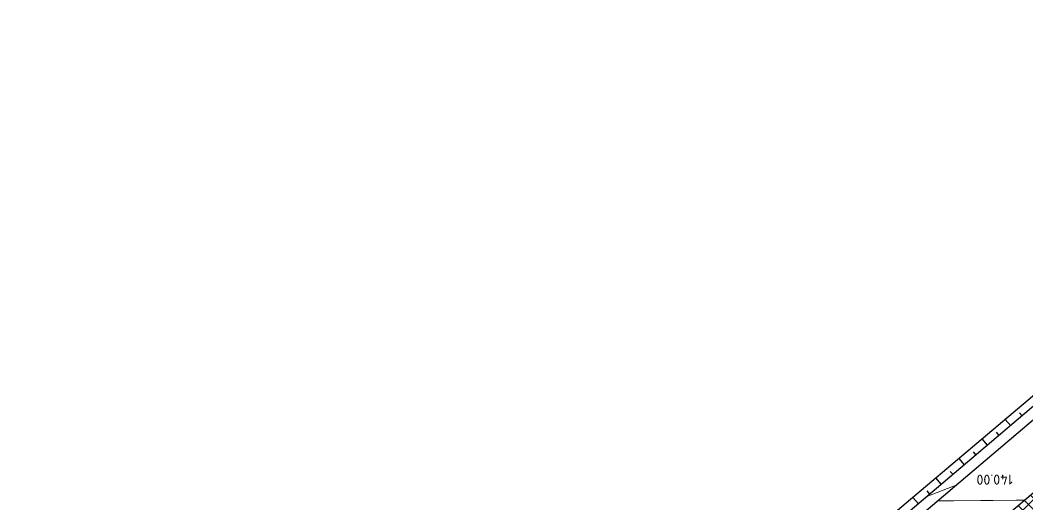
# Model space of a CAD drawing. Header units: metres. Extents: x 2306714 to 2308412, y 453204 to 454783.
# Drawn here: x 2308259.3 to 2308359.3, y 454735.3 to 454783.4 of the extents above; entities that cross this region are included whole.
import ezdxf
from ezdxf.enums import TextEntityAlignment as Align

# ---------------------------------------------------------------- set-up
doc = ezdxf.new("R2010")
doc.units = ezdxf.units.M
doc.layers.add('АД_серый', color=250, linetype='Continuous')
doc.layers.add('ВП АД', color=7, linetype='Continuous')
doc.layers.add('ГП_АД том 3.2.6', color=250, linetype='Continuous', lineweight=40)
doc.styles.add('ISOCPEUR.ttf', font='isocpeur.ttf')

# ---------------------------------------------------------------- blocks, each defined once
blk = doc.blocks.new('АД 3.2.6')
at = {"layer": 'АД_серый'}
h = blk.add_hatch(dxfattribs=at)
h.set_pattern_fill('ANSI37', color=256, scale=0.25)
h.set_pattern_definition([(45, (-2306981.54755, -453219.10406), (-0.56126600757, 0.56126600757), []), (135, (-2306981.54755, -453219.10406), (-0.56126600757, -0.56126600757), [])])
edge = h.paths.add_edge_path()
edge.add_line((1447.455, 1552.309), (1448.993, 1553.496))
edge.add_line((1448.993, 1553.496), (1448.069, 1554.678))
edge.add_line((1448.069, 1554.678), (1446.517, 1553.48))
edge.add_arc((1539.264, 1427.399), 156.52, 126.33875, 128.59765)
edge.add_line((1441.62, 1549.726), (1440.286, 1548.661))
edge.add_line((1440.286, 1548.661), (1432.438, 1542.427))
edge.add_line((1432.438, 1542.427), (1424.532, 1535.683))
edge.add_line((1424.532, 1535.683), (1399.624, 1514.545))
edge.add_line((1399.624, 1514.545), (1338.629, 1462.78))
edge.add_line((1338.629, 1462.78), (1277.634, 1411.016))
edge.add_arc((2570.054, -111.698), 1997.25, 130.323304, 132.475114)
edge.add_line((1221.371, 1361.415), (1158.76, 1304.093))
edge.add_line((1158.76, 1304.093), (1121.882, 1270.33))
edge.add_line((1121.882, 1270.33), (1072.465, 1225.087))
edge.add_line((1072.465, 1225.087), (1074.584, 1224.993))
edge.add_line((1074.584, 1224.993), (1122.895, 1269.223))
edge.add_line((1122.895, 1269.223), (1159.773, 1302.987))
edge.add_line((1159.773, 1302.987), (1222.384, 1360.309))
edge.add_arc((2570.054, -111.698), 1995.75, 130.323304, 132.475114, ccw=False)
edge.add_line((1278.604, 1409.872), (1339.6, 1461.637))
edge.add_line((1339.6, 1461.637), (1344.157, 1465.504))
edge.add_arc((1344.221, 1459.655), 5.85, 90.63214, 130.31996)
edge.add_line((1340.436, 1464.115), (1340.338, 1464.231))
edge.add_line((1340.338, 1464.231), (1353.276, 1475.211))
edge.add_line((1353.276, 1475.211), (1353.366, 1475.078))
edge.add_arc((1356.859, 1470.311), 5.91, 126.2337, 169.91472)
edge.add_line((1351.04, 1471.346), (1383.518, 1498.909))
edge.add_arc((1383.58, 1493.059), 5.85, 90.60482, 130.31996)
edge.add_line((1379.795, 1497.519), (1379.698, 1497.634))
edge.add_line((1379.698, 1497.634), (1392.278, 1508.31))
edge.add_line((1392.278, 1508.31), (1392.375, 1508.196))
edge.add_arc((1396.16, 1503.735), 5.85, 130.31997, 170.03509)
edge.add_line((1390.398, 1504.748), (1400.595, 1513.401))
edge.add_line((1400.595, 1513.401), (1433.38, 1541.224))
edge.add_line((1433.38, 1541.224), (1441.269, 1547.527))
edge.add_line((1441.269, 1547.527), (1442.568, 1548.565))
edge.add_arc((1539.19, 1427.498), 154.897, 126.31553, 128.59291, ccw=False)
for p, q in [((1398.741, 1522.321, 138.74), (1398.474, 1522.635, 138.74)), ((1397.598, 1521.35, 138.74), (1397.061, 1521.982, 138.74)), ((1396.454, 1520.379, 138.74), (1396.185, 1520.697, 138.74)), ((1395.31, 1519.409, 138.74), (1394.77, 1520.045, 138.74)), ((1394.167, 1518.438, 138.74), (1393.896, 1518.758, 138.74)), ((1393.023, 1517.468, 138.74), (1392.479, 1518.109, 138.74)), ((1391.879, 1516.497, 138.74), (1391.606, 1516.819, 138.74)), ((1390.736, 1515.527, 138.74), (1390.188, 1516.172, 138.74)), ((1388.448, 1513.585, 138.74), (1387.897, 1514.235, 138.74)), ((1389.592, 1514.556, 138.74), (1389.317, 1514.88, 138.74))]:
    blk.add_line(p, q, dxfattribs=at)
at = {"layer": 'АД_серый', "linetype": 'Continuous', "flags": 128}
for points in [[(1442.654, 1561.598), (1442.502, 1561.486), (1441.828, 1560.986), (1441.002, 1560.365), (1436.193, 1555.979), (1436.161, 1555.948), (1434.961, 1554.808), (1427.859, 1547.766), (1426.079, 1546.26), (1424.048, 1544.546), (1419.928, 1541.109), (1412.106, 1534.602), (1404.842, 1528.559), (1385.749, 1512.42), (1366.558, 1496.396), (1347.516, 1480.198), (1328.459, 1464.017), (1316.203, 1453.853), (1309.214, 1448.056), (1290.086, 1431.96)], [(1442.832, 1561.37), (1442.685, 1561.253), (1442.033, 1560.727), (1441.234, 1560.075), (1436.529, 1555.593), (1436.497, 1555.561), (1435.321, 1554.393), (1428.206, 1547.361), (1426.435, 1545.844), (1424.414, 1544.117), (1420.327, 1540.639), (1412.57, 1534.056), (1405.365, 1527.942), (1386.304, 1511.766), (1367.243, 1495.589), (1348.182, 1479.413), (1329.121, 1463.236), (1316.982, 1452.935), (1310.06, 1447.06), (1290.999, 1430.884)]]:
    blk.add_lwpolyline(points, dxfattribs=at)
at = {"layer": 'АД_серый', "lineweight": 30, "flags": 128}
blk.add_lwpolyline([(1443.756, 1560.189), (1443.609, 1560.071), (1442.964, 1559.55), (1442.172, 1558.904, 0.009855), (1437.397, 1554.592), (1437.364, 1554.561), (1436.158, 1553.427, -0.001252), (1428.857, 1546.602, -0.001297), (1420.974, 1539.877), (1274.164, 1415.285, 0.009404), (1217.657, 1365.472), (1180.51, 1331.462)], format="xyb", dxfattribs=at)
at = {"layer": 'АД_серый'}
blk.add_lwpolyline([(59.061, 297.283), (1052.55, 1206.854), (1054.025, 1208.205), (1057.401, 1204.516), (1064.777, 1211.27), (1075.841, 1221.399), (1072.465, 1225.087), (1073.94, 1226.437), (1221.371, 1361.415, -0.009404), (1277.723, 1411.091), (1417.195, 1529.457), (1424.532, 1535.683, 0.001297), (1432.438, 1542.427, 0.001252), (1440.286, 1548.661), (1441.585, 1549.698), (1441.62, 1549.726, -0.009857), (1446.517, 1553.48), (1448.069, 1554.678)], format="xyb", dxfattribs=at)

msp = doc.modelspace()

# ---------------------------------------------------------------- linework, layer by layer
at = {"layer": 'ВП АД', "color": 5, "linetype": 'Continuous', "lineweight": 20, "flags": 128}
for points, elevation in [([(2308352.178, 454737.204), (2308349.856, 454736.308), (2308349.345, 454736.111)], 140.2), ([(2308358.924, 454735.716), (2308358.479, 454735.713), (2308358.145, 454735.71), (2308355.859, 454735.695), (2308354.64, 454735.687), (2308351.932, 454735.668), (2308351.135, 454735.663), (2308350.499, 454735.659), (2308350.356, 454735.658)], 140.1)]:
    msp.add_lwpolyline(points, dxfattribs=dict(at, elevation=elevation))

# ---------------------------------------------------------------- block references
at = {"layer": 'ГП_АД том 3.2.6'}
msp.add_blockref('АД 3.2.6', (2306959.994, 453221.76), dxfattribs=at)

# ---------------------------------------------------------------- texts
at = {"layer": 'ВП АД', "color": 5, "linetype": 'Continuous', "lineweight": 15, "style": 'ISOCPEUR.ttf'}
msp.add_text('140.00', height=1, rotation=180.38648, dxfattribs=at).set_placement((2308356.002, 454737.763, 140), align=Align.MIDDLE_CENTER)

doc.saveas('drawing.dxf')
